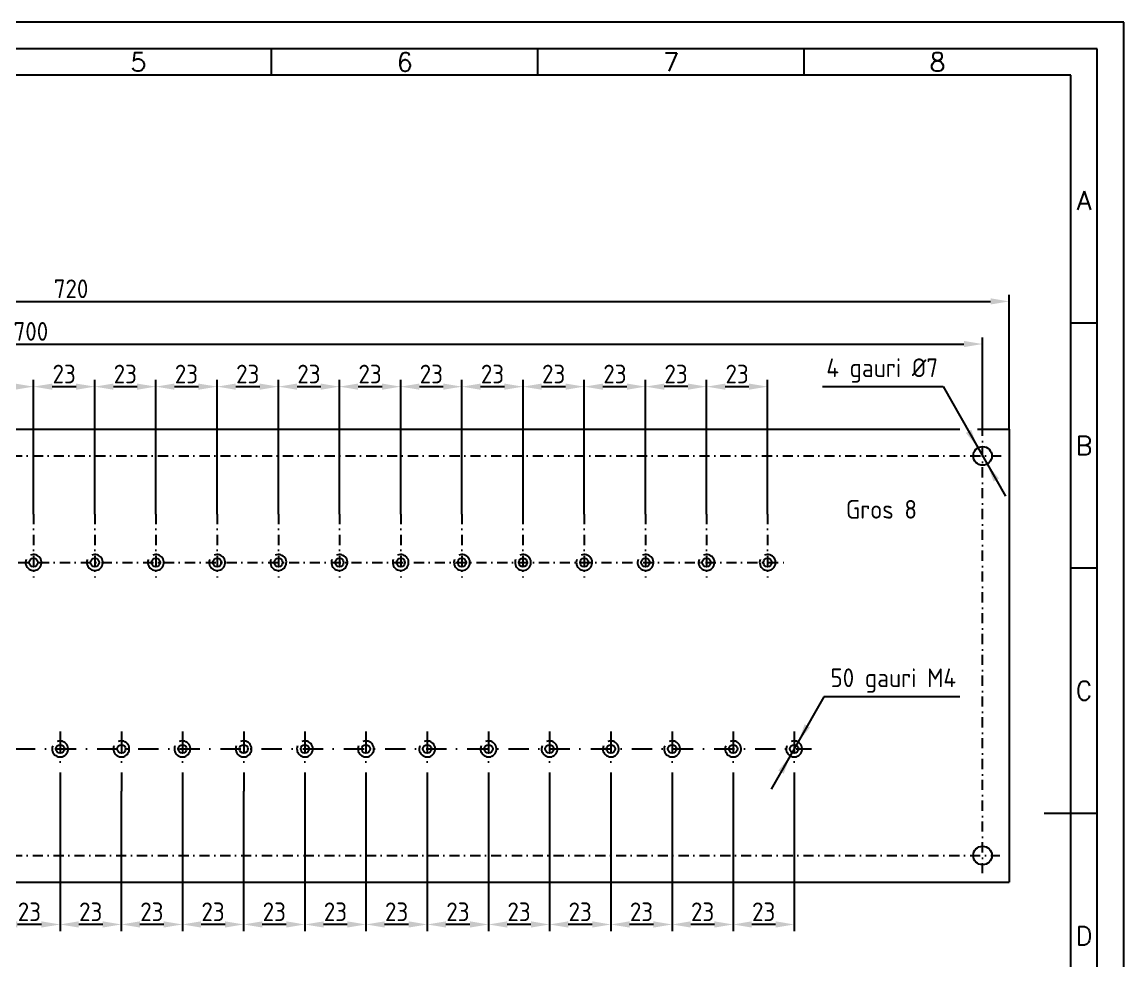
# Model space of a CAD drawing. Header units: millimetres. Extents: x 41 to 881, y 14 to 311.
# Drawn here: x 674 to 880.8, y 134.4 to 310.6 of the extents above; entities that cross this region are included whole.
import ezdxf
from ezdxf.enums import TextEntityAlignment as Align

# ---------------------------------------------------------------- set-up
doc = ezdxf.new("R2010")
doc.units = ezdxf.units.MM
doc.linetypes.add('DASHDOT', pattern=[25.4, 12.7, -6.35, 0, -6.35])
doc.linetypes.add('DASHDOT2', pattern=[12.7, 6.35, -3.175, 0, -3.175])
doc.layers.add('COTE', color=1, linetype='DASHDOT2')
doc.styles.add('ISO', font='SIMPLEX.shx')
doc.styles.add('ISOCPR', font='isocp.shx')
doc.dimstyles.new('ISO-25', dxfattribs={"dimtxt": 2.5, "dimasz": 2.5, "dimexe": 1.25, "dimexo": 0.625, "dimtad": 1, "dimtxsty": 'Standard', "dimcen": 2.5, "dimadec": 0, "dimazin": 0, "dimtfac": 1, "dimtmove": 0, "dimatfit": 3, "dimfxl": 1, "dimarcsym": 0})

# ---------------------------------------------------------------- blocks, each defined once
blk = doc.blocks.new('a3')
at = {"color": 70}
for p, q in [((-160, 287), (-160, 292)), ((-110, 287), (-110, 292)), ((-60, 287), (-60, 292)), ((-5, 240.5), (-10, 240.5)), ((-5, 194.5), (-10, 194.5)), ((-15, 148.5), (-5, 148.5))]:
    blk.add_line(p, q, dxfattribs=at)
at = {"color": 240}
for points in [[(0, 297), (-420, 297), (-420, 0), (0, 0)], [(-5, 292), (-415, 292), (-415, 5), (-5, 5)]]:
    blk.add_lwpolyline(points, close=True, dxfattribs=at)
at = {"color": 70}
blk.add_lwpolyline([(-10, 287), (-410, 287), (-410, 10), (-10, 10)], close=True, dxfattribs=at)
at = {"color": 50, "style": 'ISO'}
for s, p in [('5', (-185, 289.5)), ('6', (-135, 289.5)), ('7', (-85, 289.5)), ('8', (-35, 289.5)), ('A', (-7.5, 263.5)), ('B', (-7.5, 217.5)), ('C', (-7.5, 171.5)), ('D', (-7.5, 125.5))]:
    blk.add_text(s, height=3.5, dxfattribs=at).set_placement(p, align=Align.MIDDLE)
blk = doc.blocks.new('*D73')
at = {"layer": 'COTE', "color": 1, "linetype": 'Continuous', "transparency": 16777216}
for p, q in [((499.3, 234.21), (499.3, 259.46)), ((859.3, 234.21), (859.3, 259.46)), ((502.8, 258.21), (855.8, 258.21))]:
    blk.add_line(p, q, dxfattribs=at)
for points in [[(502.8, 258.79), (502.8, 257.63), (499.3, 258.21)], [(855.8, 258.79), (855.8, 257.63), (859.3, 258.21)]]:
    blk.add_solid(points, dxfattribs=at)
at = {"layer": 'Defpoints', "color": 0, "linetype": 'Continuous', "transparency": 16777216}
for p in [(859.3, 258.21), (499.3, 234.21), (859.3, 234.21)]:
    blk.add_point(p, dxfattribs=at)
at = {"layer": 'COTE', "color": 1, "linetype": 'Continuous', "transparency": 16777216, "insert": (683.2, 260.58), "char_height": 3.5, "attachment_point": 5, "style": 'ISOCPR'}
blk.add_mtext('720', dxfattribs=at)
blk = doc.blocks.new('*D74')
at = {"layer": 'COTE', "color": 1, "linetype": 'Continuous', "transparency": 16777216}
for p, q in [((504.32, 244.12), (504.32, 251.46)), ((854.3, 233.23), (854.3, 251.46)), ((507.82, 250.21), (850.8, 250.21))]:
    blk.add_line(p, q, dxfattribs=at)
for points in [[(507.82, 250.79), (507.82, 249.63), (504.32, 250.21)], [(850.8, 250.79), (850.8, 249.63), (854.3, 250.21)]]:
    blk.add_solid(points, dxfattribs=at)
at = {"layer": 'Defpoints', "color": 0, "linetype": 'Continuous', "transparency": 16777216}
for p in [(854.3, 250.21), (504.32, 244.12), (854.3, 233.23)]:
    blk.add_point(p, dxfattribs=at)
at = {"layer": 'COTE', "color": 1, "linetype": 'Continuous', "transparency": 16777216, "insert": (675.66, 252.58), "char_height": 3.5, "attachment_point": 5, "style": 'ISOCPR'}
blk.add_mtext('700', dxfattribs=at)
blk = doc.blocks.new('*D83')
at = {"layer": 'COTE', "color": 1, "linetype": 'Continuous', "transparency": 16777216}
for p, q in [((750.07, 166.26), (750.07, 140.02)), ((761.57, 166.26), (761.57, 140.02)), ((758.07, 141.27), (753.57, 141.27))]:
    blk.add_line(p, q, dxfattribs=at)
for points in [[(753.57, 141.86), (753.57, 140.69), (750.07, 141.27)], [(758.07, 141.86), (758.07, 140.69), (761.57, 141.27)]]:
    blk.add_solid(points, dxfattribs=at)
at = {"layer": 'Defpoints', "color": 0, "linetype": 'Continuous', "transparency": 16777216}
for p in [(750.07, 166.26), (761.57, 166.26), (750.07, 141.27)]:
    blk.add_point(p, dxfattribs=at)
at = {"layer": 'COTE', "color": 1, "linetype": 'Continuous', "transparency": 16777216, "insert": (755.82, 143.65), "char_height": 3.5, "attachment_point": 5, "style": 'ISOCPR'}
blk.add_mtext('23', dxfattribs=at)
blk = doc.blocks.new('*D84')
at = {"layer": 'COTE', "color": 1, "linetype": 'Continuous', "transparency": 16777216}
for p, q in [((756.58, 218.3), (756.58, 243.46)), ((760.08, 242.21), (764.54, 242.21)), ((768.04, 218.3), (768.04, 243.46))]:
    blk.add_line(p, q, dxfattribs=at)
for points in [[(760.08, 242.79), (760.08, 241.63), (756.58, 242.21)], [(764.54, 242.79), (764.54, 241.63), (768.04, 242.21)]]:
    blk.add_solid(points, dxfattribs=at)
at = {"layer": 'Defpoints', "color": 0, "linetype": 'Continuous', "transparency": 16777216}
for p in [(768.04, 242.21), (756.58, 218.3), (768.04, 218.3)]:
    blk.add_point(p, dxfattribs=at)
at = {"layer": 'COTE', "color": 1, "linetype": 'Continuous', "transparency": 16777216, "insert": (762.31, 244.58), "char_height": 3.5, "attachment_point": 5, "style": 'ISOCPR'}
blk.add_mtext('23', dxfattribs=at)
blk = doc.blocks.new('*D103')
at = {"layer": 'COTE', "color": 1, "linetype": 'Continuous', "transparency": 16777216}
for p, q in [((704.1, 166.26), (704.1, 140.02)), ((715.6, 166.26), (715.6, 140.02)), ((712.1, 141.27), (707.6, 141.27))]:
    blk.add_line(p, q, dxfattribs=at)
for points in [[(707.6, 141.86), (707.6, 140.69), (704.1, 141.27)], [(712.1, 141.86), (712.1, 140.69), (715.6, 141.27)]]:
    blk.add_solid(points, dxfattribs=at)
at = {"layer": 'Defpoints', "color": 0, "linetype": 'Continuous', "transparency": 16777216}
for p in [(704.1, 166.26), (715.6, 166.26), (704.1, 141.27)]:
    blk.add_point(p, dxfattribs=at)
at = {"layer": 'COTE', "color": 1, "linetype": 'Continuous', "transparency": 16777216, "insert": (709.85, 143.65), "char_height": 3.5, "attachment_point": 5, "style": 'ISOCPR'}
blk.add_mtext('23', dxfattribs=at)
blk = doc.blocks.new('*D104')
at = {"layer": 'COTE', "color": 1, "linetype": 'Continuous', "transparency": 16777216}
for p, q in [((692.64, 166.26), (692.64, 140.02)), ((704.1, 166.26), (704.1, 140.02)), ((700.6, 141.27), (696.14, 141.27))]:
    blk.add_line(p, q, dxfattribs=at)
for points in [[(696.14, 141.86), (696.14, 140.69), (692.64, 141.27)], [(700.6, 141.86), (700.6, 140.69), (704.1, 141.27)]]:
    blk.add_solid(points, dxfattribs=at)
at = {"layer": 'Defpoints', "color": 0, "linetype": 'Continuous', "transparency": 16777216}
for p in [(692.64, 166.26), (704.1, 166.26), (692.64, 141.27)]:
    blk.add_point(p, dxfattribs=at)
at = {"layer": 'COTE', "color": 1, "linetype": 'Continuous', "transparency": 16777216, "insert": (698.37, 146.57), "char_height": 3.5, "attachment_point": 5, "style": 'ISOCPR'}
blk.add_mtext('\\P23', dxfattribs=at)
blk = doc.blocks.new('*D105')
at = {"layer": 'COTE', "color": 1, "linetype": 'Continuous', "transparency": 16777216}
for p, q in [((681.14, 166.26), (681.14, 140.02)), ((692.64, 166.26), (692.64, 140.02)), ((689.14, 141.27), (684.64, 141.27))]:
    blk.add_line(p, q, dxfattribs=at)
for points in [[(684.64, 141.86), (684.64, 140.69), (681.14, 141.27)], [(689.14, 141.86), (689.14, 140.69), (692.64, 141.27)]]:
    blk.add_solid(points, dxfattribs=at)
at = {"layer": 'Defpoints', "color": 0, "linetype": 'Continuous', "transparency": 16777216}
for p in [(681.14, 166.26), (692.64, 166.26), (681.14, 141.27)]:
    blk.add_point(p, dxfattribs=at)
at = {"layer": 'COTE', "color": 1, "linetype": 'Continuous', "transparency": 16777216, "insert": (686.89, 143.65), "char_height": 3.5, "attachment_point": 5, "style": 'ISOCPR'}
blk.add_mtext('23', dxfattribs=at)
blk = doc.blocks.new('*D106')
at = {"layer": 'COTE', "color": 1, "linetype": 'Continuous', "transparency": 16777216}
for p, q in [((669.63, 166.26), (669.63, 140.02)), ((681.14, 166.26), (681.14, 140.02)), ((677.64, 141.27), (673.13, 141.27))]:
    blk.add_line(p, q, dxfattribs=at)
for points in [[(673.13, 141.86), (673.13, 140.69), (669.63, 141.27)], [(677.64, 141.86), (677.64, 140.69), (681.14, 141.27)]]:
    blk.add_solid(points, dxfattribs=at)
at = {"layer": 'Defpoints', "color": 0, "linetype": 'Continuous', "transparency": 16777216}
for p in [(669.63, 166.26), (681.14, 166.26), (669.63, 141.27)]:
    blk.add_point(p, dxfattribs=at)
at = {"layer": 'COTE', "color": 1, "linetype": 'Continuous', "transparency": 16777216, "insert": (675.38, 143.65), "char_height": 3.5, "attachment_point": 5, "style": 'ISOCPR'}
blk.add_mtext('23', dxfattribs=at)
blk = doc.blocks.new('*D108')
at = {"layer": 'COTE', "color": 1, "linetype": 'Continuous', "transparency": 16777216}
for p, q in [((738.56, 166.26), (738.56, 140.02)), ((750.07, 166.26), (750.07, 140.02)), ((746.57, 141.27), (742.06, 141.27))]:
    blk.add_line(p, q, dxfattribs=at)
for points in [[(742.06, 141.86), (742.06, 140.69), (738.56, 141.27)], [(746.57, 141.86), (746.57, 140.69), (750.07, 141.27)]]:
    blk.add_solid(points, dxfattribs=at)
at = {"layer": 'Defpoints', "color": 0, "linetype": 'Continuous', "transparency": 16777216}
for p in [(738.56, 166.26), (750.07, 166.26), (738.56, 141.27)]:
    blk.add_point(p, dxfattribs=at)
at = {"layer": 'COTE', "color": 1, "linetype": 'Continuous', "transparency": 16777216, "insert": (744.31, 143.65), "char_height": 3.5, "attachment_point": 5, "style": 'ISOCPR'}
blk.add_mtext('23', dxfattribs=at)
blk = doc.blocks.new('*D109')
at = {"layer": 'COTE', "color": 1, "linetype": 'Continuous', "transparency": 16777216}
for p, q in [((727.1, 166.26), (727.1, 140.02)), ((738.56, 166.26), (738.56, 140.02)), ((735.06, 141.27), (730.6, 141.27))]:
    blk.add_line(p, q, dxfattribs=at)
for points in [[(730.6, 141.86), (730.6, 140.69), (727.1, 141.27)], [(735.06, 141.86), (735.06, 140.69), (738.56, 141.27)]]:
    blk.add_solid(points, dxfattribs=at)
at = {"layer": 'Defpoints', "color": 0, "linetype": 'Continuous', "transparency": 16777216}
for p in [(727.1, 166.26), (738.56, 166.26), (727.1, 141.27)]:
    blk.add_point(p, dxfattribs=at)
at = {"layer": 'COTE', "color": 1, "linetype": 'Continuous', "transparency": 16777216, "insert": (732.83, 143.65), "char_height": 3.5, "attachment_point": 5, "style": 'ISOCPR'}
blk.add_mtext('23', dxfattribs=at)
blk = doc.blocks.new('*D110')
at = {"layer": 'COTE', "color": 1, "linetype": 'Continuous', "transparency": 16777216}
for p, q in [((715.6, 166.26), (715.6, 140.02)), ((727.1, 166.26), (727.1, 140.02)), ((723.6, 141.27), (719.1, 141.27))]:
    blk.add_line(p, q, dxfattribs=at)
for points in [[(719.1, 141.86), (719.1, 140.69), (715.6, 141.27)], [(723.6, 141.86), (723.6, 140.69), (727.1, 141.27)]]:
    blk.add_solid(points, dxfattribs=at)
at = {"layer": 'Defpoints', "color": 0, "linetype": 'Continuous', "transparency": 16777216}
for p in [(715.6, 166.26), (727.1, 166.26), (715.6, 141.27)]:
    blk.add_point(p, dxfattribs=at)
at = {"layer": 'COTE', "color": 1, "linetype": 'Continuous', "transparency": 16777216, "insert": (721.35, 143.65), "char_height": 3.5, "attachment_point": 5, "style": 'ISOCPR'}
blk.add_mtext('23', dxfattribs=at)
blk = doc.blocks.new('*D111')
at = {"layer": 'COTE', "color": 1, "linetype": 'Continuous', "transparency": 16777216}
for p, q in [((699.11, 218.3), (699.11, 243.46)), ((702.61, 242.21), (707.12, 242.21)), ((710.62, 218.3), (710.62, 243.46))]:
    blk.add_line(p, q, dxfattribs=at)
for points in [[(702.61, 242.79), (702.61, 241.63), (699.11, 242.21)], [(707.12, 242.79), (707.12, 241.63), (710.62, 242.21)]]:
    blk.add_solid(points, dxfattribs=at)
at = {"layer": 'Defpoints', "color": 0, "linetype": 'Continuous', "transparency": 16777216}
for p in [(710.62, 242.21), (699.11, 218.3), (710.62, 218.3)]:
    blk.add_point(p, dxfattribs=at)
at = {"layer": 'COTE', "color": 1, "linetype": 'Continuous', "transparency": 16777216, "insert": (704.86, 244.58), "char_height": 3.5, "attachment_point": 5, "style": 'ISOCPR'}
blk.add_mtext('23', dxfattribs=at)
blk = doc.blocks.new('*D112')
at = {"layer": 'COTE', "color": 1, "linetype": 'Continuous', "transparency": 16777216}
for p, q in [((687.66, 218.3), (687.66, 243.46)), ((691.16, 242.21), (695.61, 242.21)), ((699.11, 218.3), (699.11, 243.46))]:
    blk.add_line(p, q, dxfattribs=at)
for points in [[(691.16, 242.79), (691.16, 241.63), (687.66, 242.21)], [(695.61, 242.79), (695.61, 241.63), (699.11, 242.21)]]:
    blk.add_solid(points, dxfattribs=at)
at = {"layer": 'Defpoints', "color": 0, "linetype": 'Continuous', "transparency": 16777216}
for p in [(699.11, 242.21), (687.66, 218.3), (699.11, 218.3)]:
    blk.add_point(p, dxfattribs=at)
at = {"layer": 'COTE', "color": 1, "linetype": 'Continuous', "transparency": 16777216, "insert": (693.38, 244.58), "char_height": 3.5, "attachment_point": 5, "style": 'ISOCPR'}
blk.add_mtext('23', dxfattribs=at)
blk = doc.blocks.new('*D113')
at = {"layer": 'COTE', "color": 1, "linetype": 'Continuous', "transparency": 16777216}
for p, q in [((676.16, 218.3), (676.16, 243.46)), ((679.66, 242.21), (684.16, 242.21)), ((687.66, 218.3), (687.66, 243.46))]:
    blk.add_line(p, q, dxfattribs=at)
for points in [[(679.66, 242.79), (679.66, 241.63), (676.16, 242.21)], [(684.16, 242.79), (684.16, 241.63), (687.66, 242.21)]]:
    blk.add_solid(points, dxfattribs=at)
at = {"layer": 'Defpoints', "color": 0, "linetype": 'Continuous', "transparency": 16777216}
for p in [(687.66, 242.21), (676.16, 218.3), (687.66, 218.3)]:
    blk.add_point(p, dxfattribs=at)
at = {"layer": 'COTE', "color": 1, "linetype": 'Continuous', "transparency": 16777216, "insert": (681.91, 244.58), "char_height": 3.5, "attachment_point": 5, "style": 'ISOCPR'}
blk.add_mtext('23', dxfattribs=at)
blk = doc.blocks.new('*D114')
at = {"layer": 'COTE', "color": 1, "linetype": 'Continuous', "transparency": 16777216}
for p, q in [((664.64, 218.3), (664.64, 243.46)), ((668.14, 242.21), (672.66, 242.21)), ((676.16, 218.3), (676.16, 243.46))]:
    blk.add_line(p, q, dxfattribs=at)
for points in [[(668.14, 242.79), (668.14, 241.63), (664.64, 242.21)], [(672.66, 242.79), (672.66, 241.63), (676.16, 242.21)]]:
    blk.add_solid(points, dxfattribs=at)
at = {"layer": 'Defpoints', "color": 0, "linetype": 'Continuous', "transparency": 16777216}
for p in [(676.16, 242.21), (664.64, 218.3), (676.16, 218.3)]:
    blk.add_point(p, dxfattribs=at)
at = {"layer": 'COTE', "color": 1, "linetype": 'Continuous', "transparency": 16777216, "insert": (670.4, 244.58), "char_height": 3.5, "attachment_point": 5, "style": 'ISOCPR'}
blk.add_mtext('23', dxfattribs=at)
blk = doc.blocks.new('*D116')
at = {"layer": 'COTE', "color": 1, "linetype": 'Continuous', "transparency": 16777216}
for p, q in [((745.08, 218.3), (745.08, 243.46)), ((748.58, 242.21), (753.08, 242.21)), ((756.58, 218.3), (756.58, 243.46))]:
    blk.add_line(p, q, dxfattribs=at)
for points in [[(748.58, 242.79), (748.58, 241.63), (745.08, 242.21)], [(753.08, 242.79), (753.08, 241.63), (756.58, 242.21)]]:
    blk.add_solid(points, dxfattribs=at)
at = {"layer": 'Defpoints', "color": 0, "linetype": 'Continuous', "transparency": 16777216}
for p in [(756.58, 242.21), (745.08, 218.3), (756.58, 218.3)]:
    blk.add_point(p, dxfattribs=at)
at = {"layer": 'COTE', "color": 1, "linetype": 'Continuous', "transparency": 16777216, "insert": (750.83, 244.58), "char_height": 3.5, "attachment_point": 5, "style": 'ISOCPR'}
blk.add_mtext('23', dxfattribs=at)
blk = doc.blocks.new('*D117')
at = {"layer": 'COTE', "color": 1, "linetype": 'Continuous', "transparency": 16777216}
for p, q in [((733.57, 218.3), (733.57, 243.46)), ((737.07, 242.21), (741.58, 242.21)), ((745.08, 218.3), (745.08, 243.46))]:
    blk.add_line(p, q, dxfattribs=at)
for points in [[(737.07, 242.79), (737.07, 241.63), (733.57, 242.21)], [(741.58, 242.79), (741.58, 241.63), (745.08, 242.21)]]:
    blk.add_solid(points, dxfattribs=at)
at = {"layer": 'Defpoints', "color": 0, "linetype": 'Continuous', "transparency": 16777216}
for p in [(745.08, 242.21), (733.57, 218.3), (745.08, 218.3)]:
    blk.add_point(p, dxfattribs=at)
at = {"layer": 'COTE', "color": 1, "linetype": 'Continuous', "transparency": 16777216, "insert": (739.33, 244.58), "char_height": 3.5, "attachment_point": 5, "style": 'ISOCPR'}
blk.add_mtext('23', dxfattribs=at)
blk = doc.blocks.new('*D118')
at = {"layer": 'COTE', "color": 1, "linetype": 'Continuous', "transparency": 16777216}
for p, q in [((722.12, 218.3), (722.12, 243.46)), ((725.62, 242.21), (730.07, 242.21)), ((733.57, 218.3), (733.57, 243.46))]:
    blk.add_line(p, q, dxfattribs=at)
for points in [[(725.62, 242.79), (725.62, 241.63), (722.12, 242.21)], [(730.07, 242.79), (730.07, 241.63), (733.57, 242.21)]]:
    blk.add_solid(points, dxfattribs=at)
at = {"layer": 'Defpoints', "color": 0, "linetype": 'Continuous', "transparency": 16777216}
for p in [(733.57, 242.21), (722.12, 218.3), (733.57, 218.3)]:
    blk.add_point(p, dxfattribs=at)
at = {"layer": 'COTE', "color": 1, "linetype": 'Continuous', "transparency": 16777216, "insert": (727.85, 244.58), "char_height": 3.5, "attachment_point": 5, "style": 'ISOCPR'}
blk.add_mtext('23', dxfattribs=at)
blk = doc.blocks.new('*D119')
at = {"layer": 'COTE', "color": 1, "linetype": 'Continuous', "transparency": 16777216}
for p, q in [((710.62, 218.3), (710.62, 243.46)), ((714.12, 242.21), (718.62, 242.21)), ((722.12, 218.3), (722.12, 243.46))]:
    blk.add_line(p, q, dxfattribs=at)
for points in [[(714.12, 242.79), (714.12, 241.63), (710.62, 242.21)], [(718.62, 242.79), (718.62, 241.63), (722.12, 242.21)]]:
    blk.add_solid(points, dxfattribs=at)
at = {"layer": 'Defpoints', "color": 0, "linetype": 'Continuous', "transparency": 16777216}
for p in [(722.12, 242.21), (710.62, 218.3), (722.12, 218.3)]:
    blk.add_point(p, dxfattribs=at)
at = {"layer": 'COTE', "color": 1, "linetype": 'Continuous', "transparency": 16777216, "insert": (716.37, 244.58), "char_height": 3.5, "attachment_point": 5, "style": 'ISOCPR'}
blk.add_mtext('23', dxfattribs=at)
blk = doc.blocks.new('*D120')
at = {"layer": 'COTE', "color": 1, "linetype": 'Continuous', "transparency": 16777216}
for p, q in [((807.48, 166.26), (807.48, 140.02)), ((818.95, 166.26), (818.95, 140.02)), ((815.45, 141.27), (810.98, 141.27))]:
    blk.add_line(p, q, dxfattribs=at)
for points in [[(810.98, 141.86), (810.98, 140.69), (807.48, 141.27)], [(815.45, 141.86), (815.45, 140.69), (818.95, 141.27)]]:
    blk.add_solid(points, dxfattribs=at)
at = {"layer": 'Defpoints', "color": 0, "linetype": 'Continuous', "transparency": 16777216}
for p in [(807.48, 166.26), (818.95, 166.26), (807.48, 141.27)]:
    blk.add_point(p, dxfattribs=at)
at = {"layer": 'COTE', "color": 1, "linetype": 'Continuous', "transparency": 16777216, "insert": (813.21, 143.65), "char_height": 3.5, "attachment_point": 5, "style": 'ISOCPR'}
blk.add_mtext('23', dxfattribs=at)
blk = doc.blocks.new('*D121')
at = {"layer": 'COTE', "color": 1, "linetype": 'Continuous', "transparency": 16777216}
for p, q in [((796.03, 166.26), (796.03, 140.02)), ((807.48, 166.26), (807.48, 140.02)), ((803.98, 141.27), (799.53, 141.27))]:
    blk.add_line(p, q, dxfattribs=at)
for points in [[(799.53, 141.86), (799.53, 140.69), (796.03, 141.27)], [(803.98, 141.86), (803.98, 140.69), (807.48, 141.27)]]:
    blk.add_solid(points, dxfattribs=at)
at = {"layer": 'Defpoints', "color": 0, "linetype": 'Continuous', "transparency": 16777216}
for p in [(796.03, 166.26), (807.48, 166.26), (796.03, 141.27)]:
    blk.add_point(p, dxfattribs=at)
at = {"layer": 'COTE', "color": 1, "linetype": 'Continuous', "transparency": 16777216, "insert": (801.75, 143.65), "char_height": 3.5, "attachment_point": 5, "style": 'ISOCPR'}
blk.add_mtext('23', dxfattribs=at)
blk = doc.blocks.new('*D122')
at = {"layer": 'COTE', "color": 1, "linetype": 'Continuous', "transparency": 16777216}
for p, q in [((784.53, 166.26), (784.53, 140.02)), ((796.03, 166.26), (796.03, 140.02)), ((792.53, 141.27), (788.03, 141.27))]:
    blk.add_line(p, q, dxfattribs=at)
for points in [[(788.03, 141.86), (788.03, 140.69), (784.53, 141.27)], [(792.53, 141.86), (792.53, 140.69), (796.03, 141.27)]]:
    blk.add_solid(points, dxfattribs=at)
at = {"layer": 'Defpoints', "color": 0, "linetype": 'Continuous', "transparency": 16777216}
for p in [(784.53, 166.26), (796.03, 166.26), (784.53, 141.27)]:
    blk.add_point(p, dxfattribs=at)
at = {"layer": 'COTE', "color": 1, "linetype": 'Continuous', "transparency": 16777216, "insert": (790.28, 143.65), "char_height": 3.5, "attachment_point": 5, "style": 'ISOCPR'}
blk.add_mtext('23', dxfattribs=at)
blk = doc.blocks.new('*D123')
at = {"layer": 'COTE', "color": 1, "linetype": 'Continuous', "transparency": 16777216}
for p, q in [((773.02, 166.26), (773.02, 140.02)), ((784.53, 166.26), (784.53, 140.02)), ((781.03, 141.27), (776.52, 141.27))]:
    blk.add_line(p, q, dxfattribs=at)
for points in [[(776.52, 141.86), (776.52, 140.69), (773.02, 141.27)], [(781.03, 141.86), (781.03, 140.69), (784.53, 141.27)]]:
    blk.add_solid(points, dxfattribs=at)
at = {"layer": 'Defpoints', "color": 0, "linetype": 'Continuous', "transparency": 16777216}
for p in [(773.02, 166.26), (784.53, 166.26), (773.02, 141.27)]:
    blk.add_point(p, dxfattribs=at)
at = {"layer": 'COTE', "color": 1, "linetype": 'Continuous', "transparency": 16777216, "insert": (778.77, 143.65), "char_height": 3.5, "attachment_point": 5, "style": 'ISOCPR'}
blk.add_mtext('23', dxfattribs=at)
blk = doc.blocks.new('*D124')
at = {"layer": 'COTE', "color": 1, "linetype": 'Continuous', "transparency": 16777216}
for p, q in [((761.57, 166.26), (761.57, 140.02)), ((773.02, 166.26), (773.02, 140.02)), ((769.52, 141.27), (765.07, 141.27))]:
    blk.add_line(p, q, dxfattribs=at)
for points in [[(765.07, 141.86), (765.07, 140.69), (761.57, 141.27)], [(769.52, 141.86), (769.52, 140.69), (773.02, 141.27)]]:
    blk.add_solid(points, dxfattribs=at)
at = {"layer": 'Defpoints', "color": 0, "linetype": 'Continuous', "transparency": 16777216}
for p in [(761.57, 166.26), (773.02, 166.26), (761.57, 141.27)]:
    blk.add_point(p, dxfattribs=at)
at = {"layer": 'COTE', "color": 1, "linetype": 'Continuous', "transparency": 16777216, "insert": (767.29, 143.65), "char_height": 3.5, "attachment_point": 5, "style": 'ISOCPR'}
blk.add_mtext('23', dxfattribs=at)
blk = doc.blocks.new('*D125')
at = {"layer": 'COTE', "color": 1, "linetype": 'Continuous', "transparency": 16777216}
for p, q in [((802.5, 218.3), (802.5, 243.46)), ((806, 242.21), (810.46, 242.21)), ((813.96, 218.3), (813.96, 243.46))]:
    blk.add_line(p, q, dxfattribs=at)
for points in [[(806, 242.79), (806, 241.63), (802.5, 242.21)], [(810.46, 242.79), (810.46, 241.63), (813.96, 242.21)]]:
    blk.add_solid(points, dxfattribs=at)
at = {"layer": 'Defpoints', "color": 0, "linetype": 'Continuous', "transparency": 16777216}
for p in [(813.96, 242.21), (802.5, 218.3), (813.96, 218.3)]:
    blk.add_point(p, dxfattribs=at)
at = {"layer": 'COTE', "color": 1, "linetype": 'Continuous', "transparency": 16777216, "insert": (808.23, 244.58), "char_height": 3.5, "attachment_point": 5, "style": 'ISOCPR'}
blk.add_mtext('23', dxfattribs=at)
blk = doc.blocks.new('*D126')
at = {"layer": 'COTE', "color": 1, "linetype": 'Continuous', "transparency": 16777216}
for p, q in [((791.04, 218.3), (791.04, 243.46)), ((799, 242.21), (794.54, 242.21)), ((802.5, 218.3), (802.5, 243.46))]:
    blk.add_line(p, q, dxfattribs=at)
for points in [[(794.54, 242.79), (794.54, 241.63), (791.04, 242.21)], [(799, 242.79), (799, 241.63), (802.5, 242.21)]]:
    blk.add_solid(points, dxfattribs=at)
at = {"layer": 'Defpoints', "color": 0, "linetype": 'Continuous', "transparency": 16777216}
for p in [(791.04, 242.21), (791.04, 218.3), (802.5, 218.3)]:
    blk.add_point(p, dxfattribs=at)
at = {"layer": 'COTE', "color": 1, "linetype": 'Continuous', "transparency": 16777216, "insert": (796.77, 244.58), "char_height": 3.5, "attachment_point": 5, "style": 'ISOCPR'}
blk.add_mtext('23', dxfattribs=at)
blk = doc.blocks.new('*D127')
at = {"layer": 'COTE', "color": 1, "linetype": 'Continuous', "transparency": 16777216}
for p, q in [((779.54, 218.3), (779.54, 243.46)), ((783.04, 242.21), (787.54, 242.21)), ((791.04, 218.3), (791.04, 243.46))]:
    blk.add_line(p, q, dxfattribs=at)
for points in [[(783.04, 242.79), (783.04, 241.63), (779.54, 242.21)], [(787.54, 242.79), (787.54, 241.63), (791.04, 242.21)]]:
    blk.add_solid(points, dxfattribs=at)
at = {"layer": 'Defpoints', "color": 0, "linetype": 'Continuous', "transparency": 16777216}
for p in [(791.04, 242.21), (779.54, 218.3), (791.04, 218.3)]:
    blk.add_point(p, dxfattribs=at)
at = {"layer": 'COTE', "color": 1, "linetype": 'Continuous', "transparency": 16777216, "insert": (785.29, 244.58), "char_height": 3.5, "attachment_point": 5, "style": 'ISOCPR'}
blk.add_mtext('23', dxfattribs=at)
blk = doc.blocks.new('*D128')
at = {"layer": 'COTE', "color": 1, "linetype": 'Continuous', "transparency": 16777216}
for p, q in [((768.04, 218.3), (768.04, 243.46)), ((771.54, 242.21), (776.04, 242.21)), ((779.54, 218.3), (779.54, 243.46))]:
    blk.add_line(p, q, dxfattribs=at)
for points in [[(771.54, 242.79), (771.54, 241.63), (768.04, 242.21)], [(776.04, 242.79), (776.04, 241.63), (779.54, 242.21)]]:
    blk.add_solid(points, dxfattribs=at)
at = {"layer": 'Defpoints', "color": 0, "linetype": 'Continuous', "transparency": 16777216}
for p in [(779.54, 242.21), (768.04, 218.3), (779.54, 218.3)]:
    blk.add_point(p, dxfattribs=at)
at = {"layer": 'COTE', "color": 1, "linetype": 'Continuous', "transparency": 16777216, "insert": (773.79, 244.58), "char_height": 3.5, "attachment_point": 5, "style": 'ISOCPR'}
blk.add_mtext('23', dxfattribs=at)

msp = doc.modelspace()

# ---------------------------------------------------------------- linework, layer by layer
at = {"color": 1}
for p, q in [((824.2515, 242.2088), (846.901, 242.2088)), ((846.901, 242.2088), (858.6037, 221.6515)), ((824.5321, 184.0211), (814.6441, 166.6515)), ((850.0442, 184.0211), (824.5321, 184.0211))]:
    msp.add_line(p, q, dxfattribs=at)
at = {"color": 7}
for p, q in [((499.3015, 234.2088), (850.0488, 234.2088)), ((853.3422, 234.2088), (859.3015, 234.2088)), ((859.3015, 234.2088), (859.3015, 149.2088)), ((499.3015, 149.2088), (859.3015, 149.2088))]:
    msp.add_line(p, q, dxfattribs=at)
at = {"color": 1, "linetype": 'DASHDOT', "ltscale": 0.15}
for p, q in [((854.3015, 150.8733), (854.3015, 233.228)), ((500.0958, 229.2088), (857.9777, 229.2088)), ((676.1563, 218.3024), (676.1563, 206.4215)), ((687.6573, 218.3024), (687.6573, 206.4215)), ((699.1112, 218.3024), (699.1112, 206.4215)), ((710.6174, 218.3024), (710.6174, 206.4215)), ((722.1184, 218.3024), (722.1184, 206.4215)), ((733.5723, 218.3024), (733.5723, 206.4215)), ((745.0785, 218.3024), (745.0785, 206.4215)), ((756.5796, 218.3024), (756.5796, 206.4215)), ((768.0368, 218.3024), (768.0368, 206.4215)), ((779.5397, 218.3024), (779.5397, 206.4215)), ((791.0407, 218.3024), (791.0407, 206.4215)), ((802.4978, 218.3024), (802.4978, 206.4215)), ((813.9597, 218.3024), (813.9597, 206.4215)), ((536.4352, 209.2088), (817.2178, 209.2088)), ((500.0729, 154.2088), (857.5628, 154.2088))]:
    msp.add_line(p, q, dxfattribs=at)
at = {"color": 1, "linetype": 'DASHDOT', "ltscale": 0.3}
for p, q in [((681.1428, 177.5039), (681.1428, 166.2583)), ((692.6438, 177.5039), (692.6438, 166.2583)), ((704.0977, 177.5039), (704.0977, 166.2583)), ((715.6039, 177.5039), (715.6039, 166.2583)), ((727.1049, 177.5039), (727.1049, 166.2583)), ((738.5589, 177.5039), (738.5589, 166.2583)), ((750.0651, 177.5039), (750.0651, 166.2583)), ((761.5661, 177.5039), (761.5661, 166.2583)), ((773.02, 177.5039), (773.02, 166.2583)), ((784.5262, 177.5039), (784.5262, 166.2583)), ((796.0272, 177.5039), (796.0272, 166.2583)), ((807.4812, 177.5039), (807.4812, 166.2583)), ((818.9463, 177.5039), (818.9463, 166.2583)), ((541.4217, 174.2088), (822.2044, 174.2088))]:
    msp.add_line(p, q, dxfattribs=at)
at = {"color": 7}
for centre in [(854.3015, 229.2088), (854.3015, 154.2088)]:
    msp.add_circle(centre, 1.75, dxfattribs=at)
at = {"color": 1}
for points in [[(852.1845, 234.1068), (851.1706, 233.5296), (853.4091, 230.7765)], [(857.3791, 224.9818), (856.3652, 224.4046), (855.1406, 227.7348)], [(820.9129, 178.8427), (821.9268, 178.2655), (819.6883, 175.5124)], [(815.9657, 170.1522), (816.9796, 169.575), (818.2042, 172.9053)]]:
    msp.add_solid(points, dxfattribs=at)
at = {"layer": 'COTE', "color": 2, "linetype": 'Continuous'}
for centre in [(676.1563, 209.2088), (687.6573, 209.2088), (699.1112, 209.2088), (710.6174, 209.2088), (722.1184, 209.2088), (733.5723, 209.2088), (745.0785, 209.2088), (756.5796, 209.2088), (768.0368, 209.2088), (779.5397, 209.2088), (791.0407, 209.2088), (802.4978, 209.2088), (813.9597, 209.2088), (681.1428, 174.2088), (692.6438, 174.2088), (704.0977, 174.2088), (715.6039, 174.2088), (727.1049, 174.2088), (738.5589, 174.2088), (750.0651, 174.2088), (761.5661, 174.2088), (773.02, 174.2088), (784.5262, 174.2088), (796.0272, 174.2088), (807.4812, 174.2088), (818.9463, 174.2088)]:
    msp.add_circle(centre, 0.8, dxfattribs=at)
at = {"layer": 'COTE', "color": 20, "linetype": 'Continuous'}
for centre in [(676.1563, 209.2088), (687.6573, 209.2088), (699.1112, 209.2088), (710.6174, 209.2088), (722.1184, 209.2088), (733.5723, 209.2088), (745.0785, 209.2088), (756.5796, 209.2088), (768.0368, 209.2088), (779.5397, 209.2088), (791.0407, 209.2088), (802.4978, 209.2088), (813.9597, 209.2088), (681.1428, 174.2088), (692.6438, 174.2088), (704.0977, 174.2088), (715.6039, 174.2088), (727.1049, 174.2088), (738.5589, 174.2088), (750.0651, 174.2088), (761.5661, 174.2088), (773.02, 174.2088), (784.5262, 174.2088), (796.0272, 174.2088), (807.4812, 174.2088), (818.9463, 174.2088)]:
    msp.add_arc(centre, 1.5, 158.013086, 112.414031, dxfattribs=at)

# ---------------------------------------------------------------- block references
msp.add_blockref('a3', (880.846, 13.6415))

# ---------------------------------------------------------------- texts
at = {"color": 2, "style": 'ISOCPR'}
msp.add_text('Gros 8', height=3.5, dxfattribs=at).set_placement((828.6647, 217.4306))
at = {"color": 1, "char_height": 3.5, "attachment_point": 5, "style": 'ISOCPR'}
for s, insert in [('4 gauri %%c7', (835.4633, 245.2286)), ('50 gauri M4', (837.5413, 187.0408))]:
    msp.add_mtext(s, dxfattribs=dict(at, insert=insert))

# ---------------------------------------------------------------- dimensions: what is measured, and where the dimension line sits
at = {"layer": 'COTE', "color": 1, "linetype": 'Continuous'}
dim = msp.add_linear_dim(base=(859.3015, 258.2088), p1=(499.3015, 234.2088), p2=(859.3015, 234.2088), dimstyle='ISO-25', override={"dimtxt": 3.5, "dimasz": 3.5, "dimexo": 0, "dimlfac": 2, "dimtxsty": 'ISOCPR', "dimcen": 3.5, "dimclrd": 1, "dimclre": 1, "dimclrt": 1, "dimlwd": -1, "dimlwe": -1}, dxfattribs=at)
dim.commit()
dim.dimension.update_dxf_attribs({"geometry": '*D73', "text_midpoint": (683.1979, 258.2088), "dimtype": 160})
dim = msp.add_linear_dim(base=(854.3015, 250.2088), p1=(504.32, 244.1184), p2=(854.3015, 233.228), text='700', dimstyle='ISO-25', override={"dimtxt": 3.5, "dimasz": 3.5, "dimexo": 0, "dimlfac": 2, "dimtxsty": 'ISOCPR', "dimcen": 3.5, "dimclrd": 1, "dimclre": 1, "dimclrt": 1, "dimlwd": -1, "dimlwe": -1}, dxfattribs=at)
dim.commit()
dim.dimension.update_dxf_attribs({"geometry": '*D74', "text_midpoint": (675.6553, 250.2088), "dimtype": 160})
for base, p1, p2, text, picture, middle in [((676.1563, 242.2088), (664.6431, 218.3024), (676.1563, 218.3024), '23', '*D114', (670.3997, 244.5842)), ((699.1112, 242.2088), (687.6573, 218.3024), (699.1112, 218.3024), '23', '*D112', (693.3842, 244.5842)), ((710.6174, 242.2088), (699.1112, 218.3024), (710.6174, 218.3024), '23', '*D111', (704.8643, 244.5842)), ((733.5723, 242.2088), (722.1184, 218.3024), (733.5723, 218.3024), '23', '*D118', (727.8454, 244.5842)), ((745.0785, 242.2088), (733.5723, 218.3024), (745.0785, 218.3024), '23', '*D117', (739.3254, 244.5842)), ((768.0368, 242.2088), (756.5796, 218.3024), (768.0368, 218.3024), '23', '*D84', (762.3082, 244.5842)), ((779.5397, 242.2088), (768.0368, 218.3024), (779.5397, 218.3024), '23', '*D128', (773.7882, 244.5842)), ((791.0407, 242.2088), (802.4978, 218.3024), (791.0407, 218.3024), '23', '*D126', (796.7692, 244.5842)), ((813.9597, 242.2088), (802.4978, 218.3024), (813.9597, 218.3024), '23', '*D125', (808.2287, 244.5842)), ((669.6264, 141.2738), (681.1428, 166.2583), (669.6264, 166.2583), '23', '*D106', (675.3846, 143.6491)), ((692.6438, 141.2738), (704.0977, 166.2583), (692.6438, 166.2583), '\\P23', '*D104', (698.3707, 146.5658)), ((704.0977, 141.2738), (715.6039, 166.2583), (704.0977, 166.2583), '23', '*D103', (709.8508, 143.6491)), ((727.1049, 141.2738), (738.5589, 166.2583), (727.1049, 166.2583), '23', '*D109', (732.8319, 143.6491)), ((738.5589, 141.2738), (750.0651, 166.2583), (738.5589, 166.2583), '23', '*D108', (744.312, 143.6491)), ((761.5661, 141.2738), (773.02, 166.2583), (761.5661, 166.2583), '23', '*D124', (767.293, 143.6491)), ((773.02, 141.2738), (784.5262, 166.2583), (773.02, 166.2583), '23', '*D123', (778.7731, 143.6491)), ((796.0272, 141.2738), (807.4812, 166.2583), (796.0272, 166.2583), '23', '*D121', (801.7542, 143.6491)), ((807.4812, 141.2738), (818.9463, 166.2583), (807.4812, 166.2583), '23', '*D120', (813.2137, 143.6491))]:
    dim = msp.add_linear_dim(base=base, p1=p1, p2=p2, text=text, dimstyle='ISO-25', override={"dimtxt": 3.5, "dimasz": 3.5, "dimexo": 0, "dimlfac": 2, "dimtxsty": 'ISOCPR', "dimcen": 3.5, "dimclrd": 1, "dimclre": 1, "dimclrt": 1, "dimlwd": -1, "dimlwe": -1}, dxfattribs=at)
    dim.commit()
    dim.dimension.update_dxf_attribs({"geometry": picture, "text_midpoint": middle})
for base, p1, p2, picture, middle in [((687.6573, 242.2088), (676.1563, 218.3024), (687.6573, 218.3024), '*D113', (681.9068, 244.5842)), ((722.1184, 242.2088), (710.6174, 218.3024), (722.1184, 218.3024), '*D119', (716.3679, 244.5842)), ((756.5796, 242.2088), (745.0785, 218.3024), (756.5796, 218.3024), '*D116', (750.8291, 244.5842)), ((791.0407, 242.2088), (779.5397, 218.3024), (791.0407, 218.3024), '*D127', (785.2902, 244.5842)), ((681.1428, 141.2738), (692.6438, 166.2583), (681.1428, 166.2583), '*D105', (686.8933, 143.6491)), ((715.6039, 141.2738), (727.1049, 166.2583), (715.6039, 166.2583), '*D110', (721.3544, 143.6491)), ((750.0651, 141.2738), (761.5661, 166.2583), (750.0651, 166.2583), '*D83', (755.8156, 143.6491)), ((784.5262, 141.2738), (796.0272, 166.2583), (784.5262, 166.2583), '*D122', (790.2767, 143.6491))]:
    dim = msp.add_linear_dim(base=base, p1=p1, p2=p2, dimstyle='ISO-25', override={"dimtxt": 3.5, "dimasz": 3.5, "dimexo": 0, "dimlfac": 2, "dimtxsty": 'ISOCPR', "dimcen": 3.5, "dimclrd": 1, "dimclre": 1, "dimclrt": 1, "dimlwd": -1, "dimlwe": -1}, dxfattribs=at)
    dim.commit()
    dim.dimension.update_dxf_attribs({"geometry": picture, "text_midpoint": middle})

doc.saveas('drawing.dxf')
